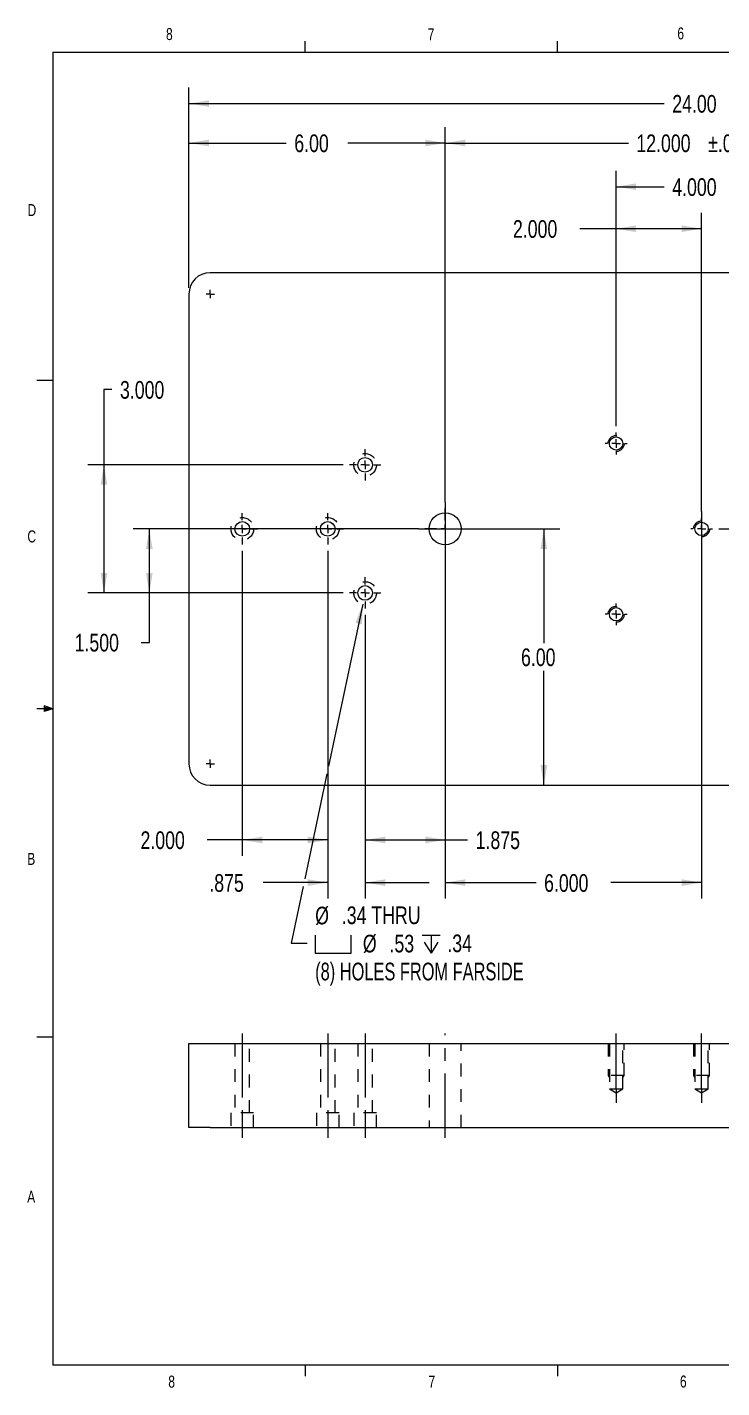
# Model space of a CAD drawing. Header units: inches. Extents: x 0.4 to 16.6, y 0.2 to 10.8.
# Drawn here: x 0.43 to 5.85, y 0.22 to 10.84 of the extents above; entities that cross this region are included whole.
import ezdxf

# ---------------------------------------------------------------- set-up
doc = ezdxf.new("R2010")
doc.units = ezdxf.units.IN
doc.header["$MEASUREMENT"] = 0
doc.linetypes.add('CENTERX2', pattern=[0.8, 0.5, -0.1, 0.1, -0.1])
doc.linetypes.add('HIDDEN', pattern=[0.075, 0.05, -0.025])
doc.styles.add('SLDTEXTSTYLE0', font='TXT', dxfattribs={"width": 0.75})
doc.styles.add('SLDTEXTSTYLE17', font='TXT', dxfattribs={"width": 0.69375})
doc.dimstyles.new('SLDDIMSTYLE2', dxfattribs={"dimtxt": 0.137795, "dimasz": 0.156, "dimexe": 0, "dimexo": 0.0625, "dimgap": 0.034449, "dimtad": 0, "dimtih": 1, "dimtoh": 1, "dimlfac": 3, "dimzin": 4, "dimdsep": 46, "dimtxsty": 'SLDTEXTSTYLE0', "dimsah": 1, "dimcen": 0.09, "dimadec": 0, "dimazin": 0, "dimtfac": 1, "dimtdec": 3, "dimtofl": 0, "dimtmove": 0, "dimatfit": 3, "dimfxl": 0, "dimtolj": 1, "dimtzin": 12, "dimarcsym": 0})
doc.dimstyles.new('SLDDIMSTYLE4', dxfattribs={"dimtxt": 0.137795, "dimasz": 0.156, "dimexe": 0, "dimexo": 0.0625, "dimgap": 0.034449, "dimtad": 0, "dimtih": 1, "dimtoh": 1, "dimdec": 3, "dimlfac": 3, "dimzin": 4, "dimdsep": 46, "dimtxsty": 'SLDTEXTSTYLE0', "dimsah": 1, "dimcen": 0.09, "dimadec": 0, "dimazin": 0, "dimtol": 1, "dimtp": 0.001, "dimtm": 0.001, "dimtfac": 1, "dimtdec": 3, "dimtofl": 0, "dimtmove": 0, "dimatfit": 3, "dimfxl": 0, "dimtolj": 1, "dimarcsym": 0})
doc.dimstyles.new('SLDDIMSTYLE6', dxfattribs={"dimtxt": 0.137795, "dimasz": 0.156, "dimexe": 0, "dimexo": 0.0625, "dimgap": 0.034449, "dimtad": 0, "dimtih": 1, "dimtoh": 1, "dimdec": 3, "dimlfac": 3, "dimzin": 4, "dimdsep": 46, "dimtxsty": 'SLDTEXTSTYLE0', "dimsah": 1, "dimcen": 0.09, "dimadec": 0, "dimazin": 0, "dimtfac": 1, "dimtdec": 3, "dimtofl": 0, "dimtmove": 0, "dimatfit": 3, "dimfxl": 0, "dimtolj": 1, "dimtzin": 12, "dimarcsym": 0})
doc.dimstyles.new('SLDDIMSTYLE7', dxfattribs={"dimtxt": 0.137795, "dimasz": 0.156, "dimexe": 0, "dimexo": 0.0625, "dimgap": 0.034449, "dimtad": 0, "dimtih": 1, "dimtoh": 1, "dimlfac": 3, "dimzin": 12, "dimdsep": 46, "dimtxsty": 'SLDTEXTSTYLE0', "dimsah": 1, "dimcen": 0.09, "dimadec": 0, "dimazin": 0, "dimtfac": 1, "dimtdec": 3, "dimtofl": 0, "dimtmove": 0, "dimatfit": 3, "dimfxl": 0, "dimtolj": 1, "dimtzin": 12, "dimarcsym": 0})
doc.dimstyles.new('SLDDIMSTYLE8', dxfattribs={"dimtxt": 0.137795, "dimasz": 0.156, "dimexe": 0, "dimexo": 0.0625, "dimgap": 0.034449, "dimtad": 0, "dimtih": 1, "dimtoh": 1, "dimdec": 3, "dimlfac": 3, "dimzin": 12, "dimdsep": 46, "dimtxsty": 'SLDTEXTSTYLE0', "dimsah": 1, "dimcen": 0.09, "dimadec": 0, "dimazin": 0, "dimtfac": 1, "dimtdec": 3, "dimtofl": 0, "dimtmove": 0, "dimatfit": 3, "dimfxl": 0, "dimtolj": 1, "dimtzin": 12, "dimarcsym": 0})

# ---------------------------------------------------------------- blocks, each defined once
blk = doc.blocks.new('*D5')
at = {"color": 7, "linetype": 'Continuous', "lineweight": 0}
for p, q in [((1.688, 8.971), (1.688, 10.366)), ((9.688, 8.971), (9.688, 10.366)), ((1.688, 10.241), (5.396, 10.241)), ((9.688, 10.241), (5.979, 10.241))]:
    blk.add_line(p, q, dxfattribs=at)
for points in [[(1.688, 10.241), (1.844, 10.215), (1.844, 10.267)], [(9.688, 10.241), (9.532, 10.267), (9.532, 10.215)]]:
    blk.add_solid(points, dxfattribs=at)
at = {"color": 7, "linetype": 'Continuous', "lineweight": 0, "insert": (5.459, 10.308), "char_height": 0.1378, "attachment_point": 1, "style": 'SLDTEXTSTYLE0'}
blk.add_mtext('24.00', dxfattribs=at)
blk = doc.blocks.new('*D8')
at = {"color": 7, "linetype": 'Continuous', "lineweight": 0}
for p, q in [((3.688, 7.129), (3.688, 10.058)), ((7.688, 7.129), (7.688, 10.058)), ((3.688, 9.933), (5.117, 9.933)), ((7.688, 9.933), (6.259, 9.933))]:
    blk.add_line(p, q, dxfattribs=at)
for points in [[(3.688, 9.933), (3.844, 9.907), (3.844, 9.959)], [(7.688, 9.933), (7.532, 9.959), (7.532, 9.907)]]:
    blk.add_solid(points, dxfattribs=at)
at = {"color": 7, "linetype": 'Continuous', "lineweight": 0, "char_height": 0.1378, "attachment_point": 1, "style": 'SLDTEXTSTYLE0'}
for s, insert in [('12.000', (5.179, 10)), ('±.001', (5.739, 10))]:
    blk.add_mtext(s, dxfattribs=dict(at, insert=insert))
blk = doc.blocks.new('*D10')
at = {"color": 7, "linetype": 'Continuous', "lineweight": 0}
for p, q in [((3.688, 7.129), (3.688, 4.035)), ((5.688, 7.056), (5.688, 4.035)), ((3.688, 4.16), (4.396, 4.16)), ((5.688, 4.16), (4.979, 4.16))]:
    blk.add_line(p, q, dxfattribs=at)
for points in [[(3.688, 4.16), (3.844, 4.134), (3.844, 4.186)], [(5.688, 4.16), (5.532, 4.186), (5.532, 4.134)]]:
    blk.add_solid(points, dxfattribs=at)
at = {"color": 7, "linetype": 'Continuous', "lineweight": 0, "insert": (4.459, 4.226), "char_height": 0.1378, "attachment_point": 1, "style": 'SLDTEXTSTYLE0'}
blk.add_mtext('6.000', dxfattribs=at)
blk = doc.blocks.new('*D11')
at = {"color": 7, "linetype": 'Continuous', "lineweight": 0}
for p, q in [((3.479, 6.921), (4.582, 6.921)), ((4.457, 6.921), (4.457, 6.03)), ((4.457, 4.921), (4.457, 5.812))]:
    blk.add_line(p, q, dxfattribs=at)
for points in [[(4.457, 6.921), (4.431, 6.765), (4.483, 6.765)], [(4.457, 4.921), (4.483, 5.077), (4.431, 5.077)]]:
    blk.add_solid(points, dxfattribs=at)
at = {"color": 7, "linetype": 'Continuous', "lineweight": 0, "insert": (4.279, 5.988), "char_height": 0.1378, "attachment_point": 1, "style": 'SLDTEXTSTYLE0'}
blk.add_mtext('6.00', dxfattribs=at)
blk = doc.blocks.new('*D12')
at = {"color": 7, "linetype": 'Continuous', "lineweight": 0}
for p, q in [((1.688, 8.804), (1.688, 10.058)), ((3.688, 7.129), (3.688, 10.058)), ((1.688, 9.933), (2.447, 9.933)), ((3.688, 9.933), (2.928, 9.933))]:
    blk.add_line(p, q, dxfattribs=at)
for points in [[(1.688, 9.933), (1.844, 9.907), (1.844, 9.959)], [(3.688, 9.933), (3.532, 9.959), (3.532, 9.907)]]:
    blk.add_solid(points, dxfattribs=at)
at = {"color": 7, "linetype": 'Continuous', "lineweight": 0, "insert": (2.51, 10), "char_height": 0.1378, "attachment_point": 1, "style": 'SLDTEXTSTYLE0'}
blk.add_mtext('6.00', dxfattribs=at)
blk = doc.blocks.new('SW_SYMBOL_HOLE_SPOT')
at = {"color": 0, "linetype": 'Continuous', "lineweight": 0}
for p, q in [((0, 34.4), (0, 3)), ((63, 3), (63, 34.4)), ((0, 3), (63, 3))]:
    blk.add_line(p, q, dxfattribs=at)
blk = doc.blocks.new('SW_SYMBOL_HOLE_DEPTH')
at = {"color": 0, "linetype": 'Continuous', "lineweight": 0}
for p, q in [((0, 34.4), (31.5, 34.4)), ((15.7, 34.4), (15.7, 3)), ((3.9, 21.9), (15.7, 3)), ((27.6, 21.9), (15.7, 3))]:
    blk.add_line(p, q, dxfattribs=at)
blk = doc.blocks.new('*D13')
at = {"color": 7, "linetype": 'Continuous', "lineweight": 0}
for p, q in [((3.044, 6.334), (2.777, 5.069)), ((2.765, 5.01), (2.591, 4.189)), ((2.579, 4.13), (2.486, 3.688)), ((2.486, 3.688), (2.611, 3.688))]:
    blk.add_line(p, q, dxfattribs=at)
blk.add_solid([(3.044, 6.334), (2.987, 6.187), (3.038, 6.176)], dxfattribs=at)
at = {"color": 7, "linetype": 'Continuous', "lineweight": 0, "xscale": 0.004470703125, "yscale": 0.004470703125, "zscale": 0.004470703125}
for name, p in [('SW_SYMBOL_HOLE_SPOT', (2.673, 3.596)), ('SW_SYMBOL_HOLE_DEPTH', (3.507, 3.596))]:
    blk.add_blockref(name, p, dxfattribs=at)
at = {"color": 7, "linetype": 'Continuous', "lineweight": 0, "char_height": 0.1378, "attachment_point": 1}
for s, insert, style in [('%%c', (2.673, 3.972), 'SLDTEXTSTYLE0'), ('.34 THRU', (2.881, 3.974), 'SLDTEXTSTYLE0'), ('%%c', (3.045, 3.753), 'SLDTEXTSTYLE0'), ('.53', (3.253, 3.753), 'SLDTEXTSTYLE0'), ('.34 ', (3.704, 3.755), 'SLDTEXTSTYLE0'), ('(8) HOLES FROM FARSIDE', (2.673, 3.535), 'SLDTEXTSTYLE17')]:
    blk.add_mtext(s, dxfattribs=dict(at, insert=insert, style=style))
blk = doc.blocks.new('*D16')
at = {"color": 7, "linetype": 'Continuous', "lineweight": 0}
for p, q in [((3.688, 6.713), (3.688, 4.368)), ((3.063, 6.249), (3.063, 4.368)), ((3.063, 4.493), (3.688, 4.493)), ((3.688, 4.493), (3.862, 4.493))]:
    blk.add_line(p, q, dxfattribs=at)
for points in [[(3.063, 4.493), (3.219, 4.467), (3.219, 4.519)], [(3.688, 4.493), (3.532, 4.519), (3.532, 4.467)]]:
    blk.add_solid(points, dxfattribs=at)
at = {"color": 7, "linetype": 'Continuous', "lineweight": 0, "insert": (3.925, 4.56), "char_height": 0.1378, "attachment_point": 1, "style": 'SLDTEXTSTYLE0'}
blk.add_mtext('1.875', dxfattribs=at)
blk = doc.blocks.new('*D17')
at = {"color": 7, "linetype": 'Continuous', "lineweight": 0}
for p, q in [((3.479, 6.921), (1.254, 6.921)), ((1.379, 6.421), (1.379, 6.921)), ((2.891, 6.421), (1.254, 6.421)), ((1.379, 6.035), (1.379, 6.421)), ((1.316, 6.035), (1.379, 6.035))]:
    blk.add_line(p, q, dxfattribs=at)
for points in [[(1.379, 6.921), (1.353, 6.765), (1.405, 6.765)], [(1.379, 6.421), (1.405, 6.577), (1.353, 6.577)]]:
    blk.add_solid(points, dxfattribs=at)
at = {"color": 7, "linetype": 'Continuous', "lineweight": 0, "insert": (0.796, 6.102), "char_height": 0.1378, "attachment_point": 1, "style": 'SLDTEXTSTYLE0'}
blk.add_mtext('1.500', dxfattribs=at)
blk = doc.blocks.new('*D18')
at = {"color": 7, "linetype": 'Continuous', "lineweight": 0}
for p, q in [((1.087, 8.008), (1.025, 8.008)), ((1.025, 8.008), (1.025, 7.421)), ((2.891, 7.421), (0.9, 7.421)), ((1.025, 7.421), (1.025, 6.421)), ((2.891, 6.421), (0.9, 6.421))]:
    blk.add_line(p, q, dxfattribs=at)
for points in [[(1.025, 7.421), (0.999, 7.265), (1.051, 7.265)], [(1.025, 6.421), (1.051, 6.577), (0.999, 6.577)]]:
    blk.add_solid(points, dxfattribs=at)
at = {"color": 7, "linetype": 'Continuous', "lineweight": 0, "insert": (1.15, 8.075), "char_height": 0.1378, "attachment_point": 1, "style": 'SLDTEXTSTYLE0'}
blk.add_mtext('3.000', dxfattribs=at)
blk = doc.blocks.new('*D20')
at = {"color": 7, "linetype": 'Continuous', "lineweight": 0}
for p, q in [((2.104, 6.749), (2.104, 4.368)), ((2.771, 6.749), (2.771, 4.368)), ((2.104, 4.493), (1.831, 4.493)), ((2.771, 4.493), (2.104, 4.493))]:
    blk.add_line(p, q, dxfattribs=at)
for points in [[(2.104, 4.493), (2.26, 4.467), (2.26, 4.519)], [(2.771, 4.493), (2.615, 4.519), (2.615, 4.467)]]:
    blk.add_solid(points, dxfattribs=at)
at = {"color": 7, "linetype": 'Continuous', "lineweight": 0, "insert": (1.31, 4.56), "char_height": 0.1378, "attachment_point": 1, "style": 'SLDTEXTSTYLE0'}
blk.add_mtext('2.000', dxfattribs=at)
blk = doc.blocks.new('*D21')
at = {"color": 7, "linetype": 'Continuous', "lineweight": 0}
for p, q in [((2.771, 6.749), (2.771, 4.035)), ((3.063, 6.249), (3.063, 4.035)), ((2.771, 4.16), (2.266, 4.16)), ((3.063, 4.16), (3.563, 4.16))]:
    blk.add_line(p, q, dxfattribs=at)
for points in [[(2.771, 4.16), (2.615, 4.186), (2.615, 4.134)], [(3.063, 4.16), (3.219, 4.134), (3.219, 4.186)]]:
    blk.add_solid(points, dxfattribs=at)
at = {"color": 7, "linetype": 'Continuous', "lineweight": 0, "insert": (1.847, 4.226), "char_height": 0.1378, "attachment_point": 1, "style": 'SLDTEXTSTYLE0'}
blk.add_mtext('.875', dxfattribs=at)
blk = doc.blocks.new('*D24')
at = {"color": 7, "linetype": 'Continuous', "lineweight": 0}
for p, q in [((5.021, 7.723), (5.021, 9.389)), ((5.688, 7.056), (5.688, 9.389)), ((5.021, 9.264), (4.737, 9.264)), ((5.688, 9.264), (5.021, 9.264))]:
    blk.add_line(p, q, dxfattribs=at)
for points in [[(5.021, 9.264), (5.177, 9.238), (5.177, 9.29)], [(5.688, 9.264), (5.532, 9.29), (5.532, 9.238)]]:
    blk.add_solid(points, dxfattribs=at)
at = {"color": 7, "linetype": 'Continuous', "lineweight": 0, "insert": (4.216, 9.331), "char_height": 0.1378, "attachment_point": 1, "style": 'SLDTEXTSTYLE0'}
blk.add_mtext('2.000', dxfattribs=at)
blk = doc.blocks.new('*D25')
at = {"color": 7, "linetype": 'Continuous', "lineweight": 0}
for p, q in [((5.021, 7.723), (5.021, 9.717)), ((6.354, 7.723), (6.354, 9.717)), ((5.021, 9.592), (5.396, 9.592)), ((6.354, 9.592), (5.979, 9.592))]:
    blk.add_line(p, q, dxfattribs=at)
for points in [[(5.021, 9.592), (5.177, 9.566), (5.177, 9.618)], [(6.354, 9.592), (6.198, 9.618), (6.198, 9.566)]]:
    blk.add_solid(points, dxfattribs=at)
at = {"color": 7, "linetype": 'Continuous', "lineweight": 0, "insert": (5.459, 9.658), "char_height": 0.1378, "attachment_point": 1, "style": 'SLDTEXTSTYLE0'}
blk.add_mtext('4.000', dxfattribs=at)
blk = doc.blocks.new('*D26')
at = {"color": 7, "linetype": 'Continuous', "lineweight": 0}
for p, q in [((10.209, 7.9), (10.147, 7.9)), ((10.147, 7.9), (10.147, 7.588)), ((6.49, 7.588), (10.272, 7.588)), ((10.147, 6.921), (10.147, 7.588)), ((5.823, 6.921), (10.272, 6.921))]:
    blk.add_line(p, q, dxfattribs=at)
for points in [[(10.147, 7.588), (10.121, 7.432), (10.173, 7.432)], [(10.147, 6.921), (10.173, 7.077), (10.121, 7.077)]]:
    blk.add_solid(points, dxfattribs=at)
at = {"color": 7, "linetype": 'Continuous', "lineweight": 0, "insert": (10.272, 7.966), "char_height": 0.1378, "attachment_point": 1, "style": 'SLDTEXTSTYLE0'}
blk.add_mtext('2.000', dxfattribs=at)
blk = doc.blocks.new('SW_CENTERMARKSYMBOL_2')
at = {"color": 7, "linetype": 'Continuous', "lineweight": 0}
for q in [(-0.033, 0), (0, 0.033), (0, -0.033), (0.033, 0)]:
    blk.add_line((0, 0), q, dxfattribs=at)
blk = doc.blocks.new('SW_CENTERMARKSYMBOL_3')
at = {"color": 7, "linetype": 'Continuous', "lineweight": 0}
for q in [(-0.033, 0), (0, 0.033), (0, -0.033), (0.033, 0)]:
    blk.add_line((0, 0), q, dxfattribs=at)
blk = doc.blocks.new('SW_CENTERMARKSYMBOL_4')
at = {"color": 7, "linetype": 'Continuous', "lineweight": 0}
for p, q in [((0, 0.067), (0, 0.158)), ((-0.067, 0), (-0.158, 0)), ((0, 0), (-0.033, 0)), ((0, 0), (0, 0.033)), ((0, 0), (0, -0.033)), ((0, 0), (0.033, 0)), ((0.067, 0), (0.158, 0)), ((0, -0.067), (0, -0.158))]:
    blk.add_line(p, q, dxfattribs=at)
blk = doc.blocks.new('SW_CENTERMARKSYMBOL_8')
at = {"color": 7, "linetype": 'Continuous', "lineweight": 0}
for p, q in [((0, 0.067), (0, 0.122)), ((-0.067, 0), (-0.122, 0)), ((0, 0), (-0.033, 0)), ((0, 0), (0, 0.033)), ((0, 0), (0, -0.033)), ((0, 0), (0.033, 0)), ((0.067, 0), (0.122, 0)), ((0, -0.067), (0, -0.122))]:
    blk.add_line(p, q, dxfattribs=at)
blk = doc.blocks.new('SW_CENTERMARKSYMBOL_9')
at = {"color": 7, "linetype": 'Continuous', "lineweight": 0}
for p, q in [((0, 0.067), (0, 0.122)), ((-0.067, 0), (-0.122, 0)), ((0, 0), (-0.033, 0)), ((0, 0), (0, 0.033)), ((0, 0), (0, -0.033)), ((0, 0), (0.033, 0)), ((0.067, 0), (0.122, 0)), ((0, -0.067), (0, -0.122))]:
    blk.add_line(p, q, dxfattribs=at)
blk = doc.blocks.new('SW_CENTERMARKSYMBOL_12')
at = {"color": 7, "linetype": 'Continuous', "lineweight": 0}
for p, q in [((0, 0.067), (0, 0.122)), ((-0.067, 0), (-0.122, 0)), ((0, 0), (-0.033, 0)), ((0, 0), (0, 0.033)), ((0, 0), (0, -0.033)), ((0, 0), (0.033, 0)), ((0.067, 0), (0.122, 0)), ((0, -0.067), (0, -0.122))]:
    blk.add_line(p, q, dxfattribs=at)
blk = doc.blocks.new('SW_CENTERMARKSYMBOL_13')
at = {"color": 7, "linetype": 'Continuous', "lineweight": 0}
for p, q in [((0, 0.067), (0, 0.122)), ((-0.067, 0), (-0.122, 0)), ((0, 0), (-0.033, 0)), ((0, 0), (0, 0.033)), ((0, 0), (0, -0.033)), ((0, 0), (0.033, 0)), ((0.067, 0), (0.122, 0)), ((0, -0.067), (0, -0.122))]:
    blk.add_line(p, q, dxfattribs=at)
blk = doc.blocks.new('SW_CENTERMARKSYMBOL_14')
at = {"color": 7, "linetype": 'Continuous', "lineweight": 0}
for p, q in [((-0.067, 0), (-0.085, 0)), ((0, 0), (-0.033, 0)), ((0, 0.067), (0, 0.085)), ((0, 0), (0, 0.033)), ((0, 0), (0, -0.033)), ((0, 0), (0.033, 0)), ((0.067, 0), (0.085, 0)), ((0, -0.067), (0, -0.085))]:
    blk.add_line(p, q, dxfattribs=at)
blk = doc.blocks.new('SW_CENTERMARKSYMBOL_17')
at = {"color": 7, "linetype": 'Continuous', "lineweight": 0}
for p, q in [((-0.067, 0), (-0.085, 0)), ((0, 0), (-0.033, 0)), ((0, 0.067), (0, 0.085)), ((0, 0), (0, 0.033)), ((0, 0), (0, -0.033)), ((0, 0), (0.033, 0)), ((0.067, 0), (0.085, 0)), ((0, -0.067), (0, -0.085))]:
    blk.add_line(p, q, dxfattribs=at)
blk = doc.blocks.new('SW_CENTERMARKSYMBOL_18')
at = {"color": 7, "linetype": 'Continuous', "lineweight": 0}
for p, q in [((-0.067, 0), (-0.085, 0)), ((0, 0), (-0.033, 0)), ((0, 0.067), (0, 0.085)), ((0, 0), (0, 0.033)), ((0, 0), (0, -0.033)), ((0, 0), (0.033, 0)), ((0.067, 0), (0.085, 0)), ((0, -0.067), (0, -0.085))]:
    blk.add_line(p, q, dxfattribs=at)

msp = doc.modelspace()

# ---------------------------------------------------------------- linework, layer by layer
at = {"color": 7, "linetype": 'Continuous', "lineweight": 0}
for p, q in [((2.59475, 10.64207), (2.59475, 10.72687)), ((4.5635, 10.64207), (4.5635, 10.72687)), ((0.62625, 10.64207), (16.37625, 10.64207)), ((0.62625, 10.64207), (0.62625, 0.39207)), ((0.62625, 8.07957), (0.50125, 8.07957)), ((0.55907, 5.54108), (0.55907, 5.49449)), ((0.62625, 5.51707), (0.55907, 5.54108)), ((0.62625, 5.51707), (0.55907, 5.52611)), ((0.62625, 5.51707), (0.50125, 5.51707)), ((0.62625, 5.51707), (0.55907, 5.50677)), ((0.62625, 5.51707), (0.55907, 5.49449)), ((0.62625, 2.95457), (0.50125, 2.95457)), ((16.37625, 0.39207), (0.62625, 0.39207)), ((2.59475, 0.39207), (2.59475, 0.30727)), ((4.5635, 0.39207), (4.5635, 0.30727))]:
    msp.add_line(p, q, dxfattribs=at)
at = {"color": 7, "linetype": 'Continuous', "lineweight": 15}
for p, q in [((9.52097, 8.92103), (1.85431, 8.92103)), ((1.68764, 8.75436), (1.68764, 5.0877)), ((1.85431, 4.92103), (9.52097, 4.92103)), ((1.68764, 2.24771), (1.68764, 2.90396)), ((1.68764, 2.90396), (1.85431, 2.90396)), ((1.85431, 2.90396), (9.52097, 2.90396)), ((1.85431, 2.24771), (1.68764, 2.24771)), ((1.85431, 2.24771), (9.52097, 2.24771))]:
    msp.add_line(p, q, dxfattribs=at)
at = {"color": 7, "linetype": 'CENTERX2', "lineweight": 0}
for p, q in [((2.10431, 2.9827), (2.10431, 2.36188)), ((2.77097, 2.9827), (2.77097, 2.36188)), ((3.06264, 2.9827), (3.06264, 2.36188)), ((3.68764, 2.16897), (3.68764, 2.9827)), ((5.02097, 2.5498), (5.02097, 2.9827)), ((5.68764, 2.5498), (5.68764, 2.9827)), ((5.02097, 2.5498), (5.02097, 2.43976)), ((5.68764, 2.5498), (5.68764, 2.43976)), ((2.10431, 2.36188), (2.10431, 2.16897)), ((2.77097, 2.36188), (2.77097, 2.16897)), ((3.06264, 2.36188), (3.06264, 2.16897))]:
    msp.add_line(p, q, dxfattribs=at)
at = {"color": 9, "linetype": 'HIDDEN', "lineweight": 0}
for p, q in [((2.04702, 2.90396), (2.04702, 2.36188)), ((2.16159, 2.36188), (2.16159, 2.90396)), ((2.71369, 2.90396), (2.71369, 2.36188)), ((2.82826, 2.36188), (2.82826, 2.90396)), ((3.00536, 2.90396), (3.00536, 2.36188)), ((3.11992, 2.36188), (3.11992, 2.90396)), ((3.56264, 2.90396), (3.56264, 2.24771)), ((3.81264, 2.24771), (3.81264, 2.90396)), ((4.96889, 2.90396), (4.96889, 2.5498)), ((5.07306, 2.5498), (5.07306, 2.90396)), ((5.63556, 2.90396), (5.63556, 2.5498)), ((5.73972, 2.5498), (5.73972, 2.90396)), ((4.96889, 2.5498), (5.02097, 2.5498)), ((4.96889, 2.5498), (5.02097, 2.5185)), ((5.02097, 2.5498), (5.07306, 2.5498)), ((5.02097, 2.5185), (5.07306, 2.5498)), ((5.63556, 2.5498), (5.68764, 2.5498)), ((5.63556, 2.5498), (5.68764, 2.5185)), ((5.68764, 2.5498), (5.73972, 2.5498)), ((5.68764, 2.5185), (5.73972, 2.5498)), ((2.19286, 2.36188), (2.01576, 2.36188)), ((2.01576, 2.36188), (2.01576, 2.24771)), ((2.19286, 2.24771), (2.19286, 2.36188)), ((2.85952, 2.36188), (2.68242, 2.36188)), ((2.68242, 2.36188), (2.68242, 2.24771)), ((2.85952, 2.24771), (2.85952, 2.36188)), ((3.15119, 2.36188), (2.97409, 2.36188)), ((2.97409, 2.36188), (2.97409, 2.24771)), ((3.15119, 2.24771), (3.15119, 2.36188))]:
    msp.add_line(p, q, dxfattribs=at)
at = {"color": 7, "linetype": 'HIDDEN', "lineweight": 0}
for p, q in [((4.95847, 2.90396), (4.95847, 2.65396)), ((5.08347, 2.65396), (5.08347, 2.90396)), ((5.62514, 2.90396), (5.62514, 2.65396)), ((5.75014, 2.65396), (5.75014, 2.90396)), ((4.95847, 2.65396), (4.96889, 2.63834)), ((5.08116, 2.65396), (4.95847, 2.65396)), ((5.07306, 2.63834), (5.08347, 2.65396)), ((5.08347, 2.65396), (5.08116, 2.65396)), ((5.62514, 2.65396), (5.63556, 2.63834)), ((5.74782, 2.65396), (5.62514, 2.65396)), ((5.73972, 2.63834), (5.75014, 2.65396)), ((5.75014, 2.65396), (5.74782, 2.65396))]:
    msp.add_line(p, q, dxfattribs=at)
for centre in [(5.02097, 7.5877), (5.68764, 6.92103), (5.02097, 6.25436)]:
    msp.add_circle(centre, 0.0625, dxfattribs=at)
at = {"color": 7, "linetype": 'Continuous', "lineweight": 15}
for centre, radius in [((5.02097, 7.5877), 0.05208), ((3.06264, 7.42103), 0.05728), ((3.68764, 6.92103), 0.125), ((2.10431, 6.92103), 0.05728), ((2.77097, 6.92103), 0.05728), ((5.68764, 6.92103), 0.05208), ((3.06264, 6.42103), 0.05728), ((5.02097, 6.25436), 0.05208)]:
    msp.add_circle(centre, radius, dxfattribs=at)
at = {"color": 9, "linetype": 'HIDDEN', "lineweight": 0}
for centre in [(3.06264, 7.42103), (2.10431, 6.92103), (2.77097, 6.92103), (3.06264, 6.42103)]:
    msp.add_circle(centre, 0.08855, dxfattribs=at)
at = {"color": 7, "linetype": 'Continuous', "lineweight": 15}
for centre, start, end in [((1.85431, 8.75436), 90, 180), ((1.85431, 5.0877), 180, 270)]:
    msp.add_arc(centre, 0.16667, start, end, dxfattribs=at)

# ---------------------------------------------------------------- block references
at = {"color": 7, "linetype": 'Continuous', "lineweight": 0}
for name, p in [('SW_CENTERMARKSYMBOL_2', (1.85431, 8.75436)), ('SW_CENTERMARKSYMBOL_17', (5.02097, 7.5877)), ('SW_CENTERMARKSYMBOL_12', (3.06264, 7.42103)), ('SW_CENTERMARKSYMBOL_8', (2.10431, 6.92103)), ('SW_CENTERMARKSYMBOL_9', (2.77097, 6.92103)), ('SW_CENTERMARKSYMBOL_4', (3.68764, 6.92103)), ('SW_CENTERMARKSYMBOL_14', (5.68764, 6.92103)), ('SW_CENTERMARKSYMBOL_13', (3.06264, 6.42103)), ('SW_CENTERMARKSYMBOL_18', (5.02097, 6.25436)), ('SW_CENTERMARKSYMBOL_3', (1.85431, 5.0877))]:
    msp.add_blockref(name, p, dxfattribs=at)

# ---------------------------------------------------------------- texts
at = {"color": 7, "linetype": 'Continuous', "lineweight": 0, "char_height": 0.09375, "attachment_point": 1, "style": 'SLDTEXTSTYLE0'}
for s, insert in [('6', (5.49869, 10.83565)), ('8', (1.50909, 10.8304)), ('7', (3.55099, 10.82756)), ('D', (0.42861, 9.45645)), ('C', (0.42731, 6.90924)), ('B', (0.4264, 4.39215)), ('A', (0.42601, 1.75475)), ('8', (1.52677, 0.31186)), ('7', (3.55743, 0.31216)), ('6', (5.51883, 0.31256))]:
    msp.add_mtext(s, dxfattribs=dict(at, insert=insert))

# ---------------------------------------------------------------- dimensions: what is measured, and where the dimension line sits
at = {"color": 7, "linetype": 'Continuous', "lineweight": 0}
for base, p1, p2, dimstyle, override, picture, middle in [((9.68764, 10.24149), (1.68764, 8.92103), (9.68764, 8.92103), 'SLDDIMSTYLE2', {"dimtxt": 0.137795, "dimasz": 0.156, "dimexe": 0.125, "dimexo": 0.05, "dimgap": 0.06, "dimtad": 0, "dimtih": 1, "dimtoh": 1, "dimlfac": 3, "dimzin": 4, "dimtzin": 12}, '*D5', (5.68764, 10.24149)), ((1.68764, 9.9333), (3.68764, 6.92103), (1.68764, 8.75436), 'SLDDIMSTYLE2', {"dimtxt": 0.137795, "dimasz": 0.156, "dimexe": 0.125, "dimexo": 0.05, "dimgap": 0.06, "dimtad": 0, "dimtih": 1, "dimtoh": 1, "dimlfac": 3, "dimzin": 4, "dimtzin": 12}, '*D12', (2.68764, 9.9333)), ((3.68764, 9.9333), (7.68764, 6.92103), (3.68764, 6.92103), 'SLDDIMSTYLE4', {"dimtxt": 0.137795, "dimasz": 0.156, "dimexe": 0.125, "dimexo": 0.05, "dimgap": 0.06, "dimtad": 0, "dimtih": 1, "dimtoh": 1, "dimlfac": 3, "dimzin": 4, "dimtzin": 8}, '*D8', (5.68764, 9.9333)), ((5.02097, 9.59162), (6.35431, 7.5877), (5.02097, 7.5877), 'SLDDIMSTYLE6', {"dimtxt": 0.137795, "dimasz": 0.156, "dimexe": 0.125, "dimexo": 0.05, "dimgap": 0.06, "dimtad": 0, "dimtih": 1, "dimtoh": 1, "dimlfac": 3, "dimzin": 4, "dimtzin": 12}, '*D25', (5.68764, 9.59162)), ((5.02097, 9.26427), (5.68764, 6.92103), (5.02097, 7.5877), 'SLDDIMSTYLE6', {"dimtxt": 0.137795, "dimasz": 0.156, "dimexe": 0.125, "dimexo": 0.05, "dimgap": 0.06, "dimtad": 0, "dimtih": 1, "dimtoh": 1, "dimlfac": 3, "dimzin": 4, "dimtzin": 12}, '*D24', (4.4452, 9.26427)), ((3.68764, 4.15971), (5.68764, 6.92103), (3.68764, 6.92103), 'SLDDIMSTYLE6', {"dimtxt": 0.137795, "dimasz": 0.156, "dimexe": 0.125, "dimexo": 0.05, "dimgap": 0.06, "dimtad": 0, "dimtih": 1, "dimtoh": 1, "dimlfac": 3, "dimzin": 4, "dimtzin": 12}, '*D10', (4.68764, 4.15971)), ((2.10431, 4.49322), (2.77097, 6.92103), (2.10431, 6.92103), 'SLDDIMSTYLE6', {"dimtxt": 0.137795, "dimasz": 0.156, "dimexe": 0.125, "dimexo": 0.05, "dimgap": 0.06, "dimtad": 0, "dimtih": 1, "dimtoh": 1, "dimlfac": 3, "dimzin": 4, "dimtzin": 12}, '*D20', (1.53918, 4.49322)), ((3.06264, 4.15971), (2.77097, 6.92103), (3.06264, 6.42103), 'SLDDIMSTYLE8', {"dimtxt": 0.137795, "dimasz": 0.156, "dimexe": 0.125, "dimexo": 0.05, "dimgap": 0.06, "dimtad": 0, "dimtih": 1, "dimtoh": 1, "dimlfac": 3, "dimzin": 12, "dimtzin": 12}, '*D21', (2.02489, 4.15971)), ((3.06264, 4.49322), (3.68764, 6.92103), (3.06264, 6.42103), 'SLDDIMSTYLE8', {"dimtxt": 0.137795, "dimasz": 0.156, "dimexe": 0.125, "dimexo": 0.05, "dimgap": 0.06, "dimtad": 0, "dimtih": 1, "dimtoh": 1, "dimlfac": 3, "dimzin": 12, "dimtzin": 12}, '*D16', (4.15391, 4.49322))]:
    dim = msp.add_linear_dim(base=base, p1=p1, p2=p2, dimstyle=dimstyle, override=override, dxfattribs=at)
    dim.commit()
    dim.dimension.update_dxf_attribs({"geometry": picture, "text_midpoint": middle, "dimtype": 160})
for base, p1, p2, dimstyle, picture, middle in [((1.02487, 6.42103), (3.06264, 7.42103), (3.06264, 6.42103), 'SLDDIMSTYLE6', '*D18', (1.02487, 8.00843)), ((10.14687, 7.5877), (5.68764, 6.92103), (6.35431, 7.5877), 'SLDDIMSTYLE6', '*D26', (10.14687, 7.89951)), ((1.37866, 6.92103), (3.06264, 6.42103), (3.68764, 6.92103), 'SLDDIMSTYLE6', '*D17', (1.37866, 6.03516)), ((4.4568, 4.92103), (3.68764, 6.92103), (1.85431, 4.92103), 'SLDDIMSTYLE2', '*D11', (4.4568, 5.92103))]:
    dim = msp.add_linear_dim(base=base, p1=p1, p2=p2, angle=90, dimstyle=dimstyle, override={"dimtxt": 0.137795, "dimasz": 0.156, "dimexe": 0.125, "dimexo": 0.05, "dimgap": 0.06, "dimtad": 0, "dimtih": 1, "dimtoh": 1, "dimlfac": 3, "dimzin": 4, "dimtzin": 12}, dxfattribs=at)
    dim.commit()
    dim.dimension.update_dxf_attribs({"geometry": picture, "text_midpoint": middle, "dimtype": 160})
dim = msp.add_diameter_dim_2p(p1=(3.08093, 6.50767), p2=(3.04435, 6.33439), text='%%c.34 THRU\\P{\\fGDT;v}<>{\\fGDT;x}.34 \\P(8) HOLES FROM FARSIDE', dimstyle='SLDDIMSTYLE7', override={"dimtxt": 0.137795, "dimasz": 0.156, "dimexe": 0.125, "dimexo": 0.05, "dimgap": 0.06, "dimtad": 0, "dimtih": 1, "dimtoh": 1, "dimlfac": 3, "dimzin": 12, "dimtzin": 12}, dxfattribs=at)
dim.commit()
dim.dimension.update_dxf_attribs({"geometry": '*D13', "text_midpoint": (3.76494, 3.68774), "dimtype": 163})

doc.saveas('drawing.dxf')
